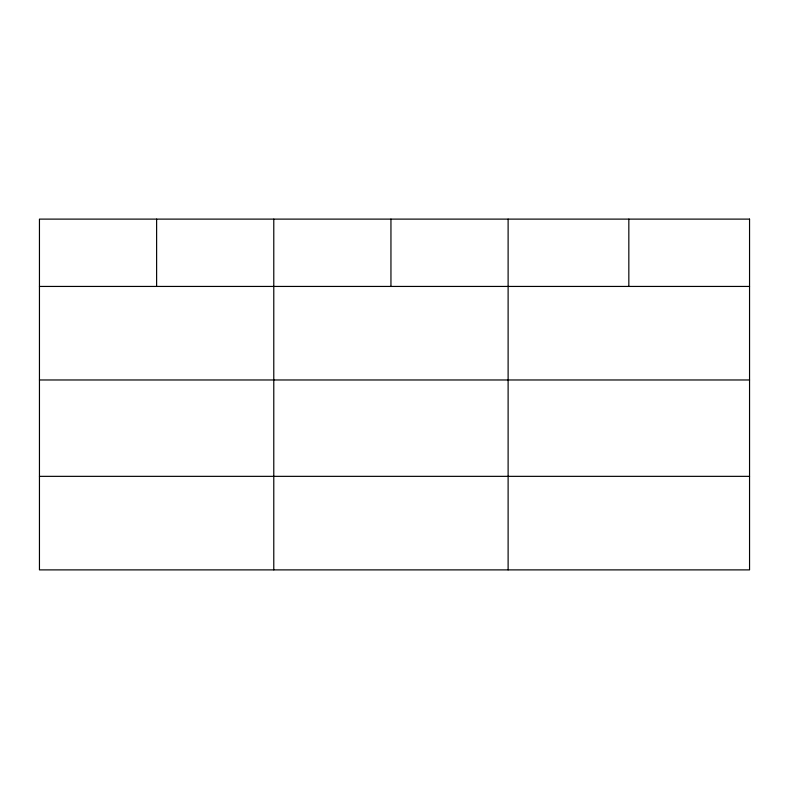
<?xml version="1.0" encoding="UTF-8"?>
<svg xmlns="http://www.w3.org/2000/svg" width="789" height="789" viewBox="0 0 789 789"><rect width="100%" height="100%" fill="white"/><g stroke="black" fill="none" stroke-linecap="round" stroke-linejoin="round"><path stroke-width="1.18" d="M39.45 286.437L749.55 286.437M39.45 379.973L749.55 379.973M39.45 476.349L749.55 476.349M628.833 219.115L628.833 286.437M508.116 219.115L508.116 569.885M390.949 219.115L390.949 286.437M273.783 219.115L273.783 569.885M156.617 219.115L156.617 286.437M749.55 219.115L39.45 219.115L39.45 569.885L749.55 569.885L749.55 219.115"/></g></svg>
